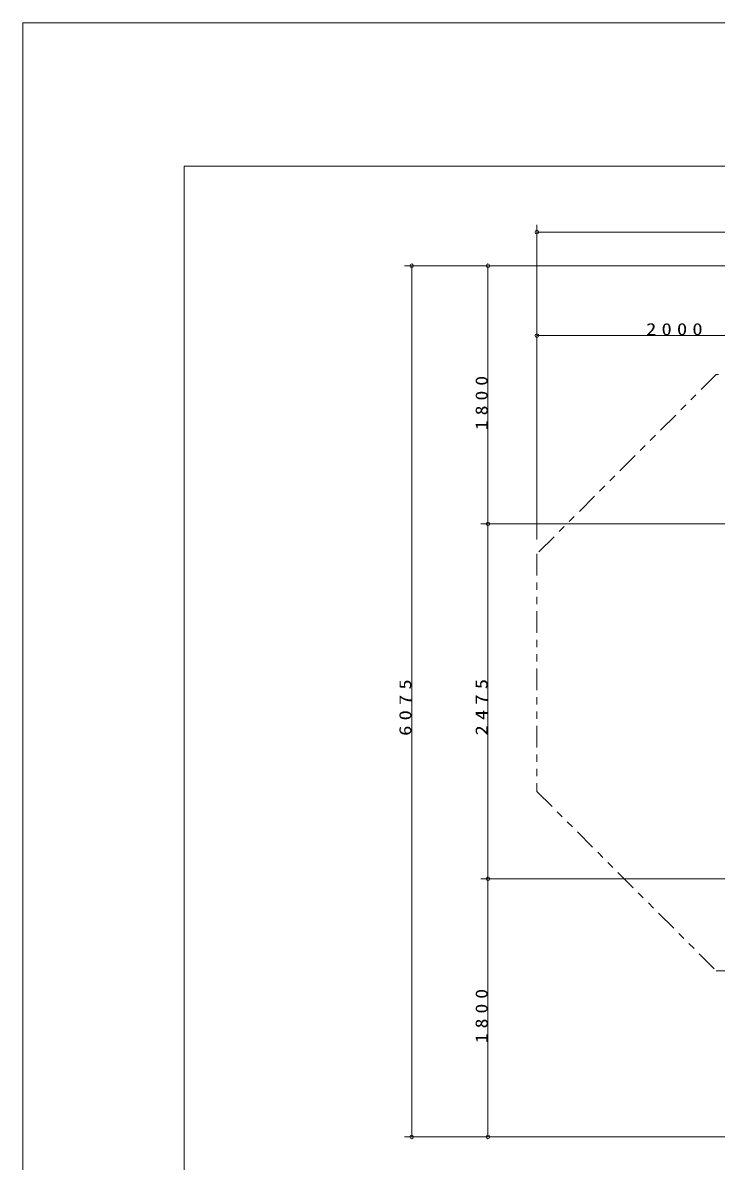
# Model space of a CAD drawing. Units: millimetres on the paper. Extents: x 6 to 426, y -302 to 292.
# Drawn here: x 5.5 to 102.2, y 133.2 to 292 of the extents above; entities that cross this region are included whole.
import ezdxf

# ---------------------------------------------------------------- set-up
doc = ezdxf.new("R2010")
doc.units = ezdxf.units.MM
doc.linetypes.add('USER3', pattern=[8, 3, -1, 1, -1, 1, -1])
for name, color, linetype, lineweight in [('0_2', 7, 'Continuous', 13), ('2D', 7, 'Continuous', 13), ('2D_DIMENSION', 7, 'Continuous', 13), ('2D_OUTLINE', 7, 'USER3', 13), ('FMT', 7, 'Continuous', 13)]:
    doc.layers.add(name, color=color, linetype=linetype, lineweight=lineweight)
doc.styles.add('ＭＳ ゴシック', font='')
doc.styles.get('ＭＳ ゴシック').set_extended_font_data('MS Gothic')

msp = doc.modelspace()

# ---------------------------------------------------------------- linework, layer by layer
at = {"layer": '0_2'}
for p, q in [((77.216, 262.806), (77.716, 262.806)), ((59.752, 258.114), (59.752, 257.614)), ((70.392, 258.114), (70.392, 257.614)), ((77.216, 248.366), (77.716, 248.366)), ((70.392, 222.114), (70.392, 222.614)), ((70.392, 222.114), (70.392, 221.614)), ((70.392, 172.619), (70.392, 173.119)), ((70.392, 172.619), (70.392, 172.119)), ((59.752, 136.619), (59.752, 137.119)), ((70.392, 136.619), (70.392, 137.119))]:
    msp.add_line(p, q, dxfattribs=at)
for centre in [(77.216, 262.806), (59.752, 258.114), (70.392, 258.114), (77.216, 248.366), (70.392, 222.114), (70.392, 222.114), (70.392, 172.619), (70.392, 172.619), (59.752, 136.619), (70.392, 136.619)]:
    msp.add_circle(centre, 0.25, dxfattribs=at)
at = {"layer": '2D'}
for p, q in [((5.5, 292), (5.5, -5)), ((425.5, 292), (5.5, 292))]:
    msp.add_line(p, q, dxfattribs=at)
at = {"layer": '2D_DIMENSION'}
for p, q in [((77.216, 219.934), (77.216, 263.806)), ((77.716, 262.806), (244.626, 262.806)), ((153.709, 258.114), (58.752, 258.114)), ((59.752, 257.614), (59.752, 137.119)), ((153.709, 258.114), (69.392, 258.114)), ((70.392, 257.614), (70.392, 222.614)), ((77.216, 219.934), (77.216, 249.366)), ((77.716, 248.366), (116.716, 248.366)), ((169.555, 222.114), (69.392, 222.114)), ((169.555, 222.114), (69.392, 222.114)), ((70.392, 221.614), (70.392, 173.119)), ((164.554, 172.619), (69.392, 172.619)), ((164.554, 172.619), (69.392, 172.619)), ((70.392, 172.119), (70.392, 137.119)), ((149.643, 136.619), (58.752, 136.619)), ((149.643, 136.619), (69.392, 136.619))]:
    msp.add_line(p, q, dxfattribs=at)
at = {"layer": '2D_OUTLINE'}
for p, q in [((102.235, 242.953), (77.216, 217.934)), ((140.548, 242.953), (102.235, 242.953)), ((77.216, 217.934), (77.216, 184.797)), ((77.216, 184.797), (102.235, 159.777)), ((102.235, 159.777), (128.485, 159.777))]:
    msp.add_line(p, q, dxfattribs=at)
at = {"layer": 'FMT'}
for p, q in [((28, 272), (403, 272)), ((28, 15), (28, 272))]:
    msp.add_line(p, q, dxfattribs=at)

# ---------------------------------------------------------------- texts
at = {"layer": '2D_DIMENSION', "insert": (92.451, 248.4), "char_height": 1.686, "attachment_point": 7, "style": 'ＭＳ ゴシック'}
msp.add_mtext('\\T1.5;\\W1.25;2000', dxfattribs=at)
at = {"layer": '2D_DIMENSION', "char_height": 1.686, "attachment_point": 7, "rotation": 90, "style": 'ＭＳ ゴシック'}
for s, insert in [('\\T1.5;\\W1.2;1800', (70.359, 235.185)), ('\\T1.5;\\W1.25;6075', (59.719, 192.547)), ('\\T1.5;\\W1.25;2475', (70.359, 192.602)), ('\\T1.5;\\W1.2;1800', (70.359, 149.69))]:
    msp.add_mtext(s, dxfattribs=dict(at, insert=insert))

doc.saveas('drawing.dxf')
